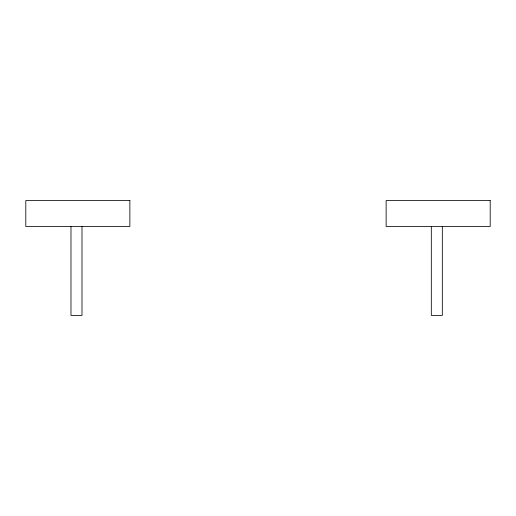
<?xml version="1.0" encoding="UTF-8"?>
<svg xmlns="http://www.w3.org/2000/svg" width="516" height="516" viewBox="0 0 516 516"><rect width="100%" height="100%" fill="white"/><g stroke="black" fill="none" stroke-linecap="round" stroke-linejoin="round"><path stroke-width="0.77" d="M442.322 226.472L442.322 315.431L431.312 315.431L431.312 226.472M81.992 226.472L81.992 315.431L70.982 315.431L70.982 226.472M129.871 200.569L25.8 200.569L25.8 226.472L129.871 226.472L129.871 200.569M490.2 200.569L386.129 200.569L386.129 226.472L490.2 226.472L490.2 200.569"/></g></svg>
